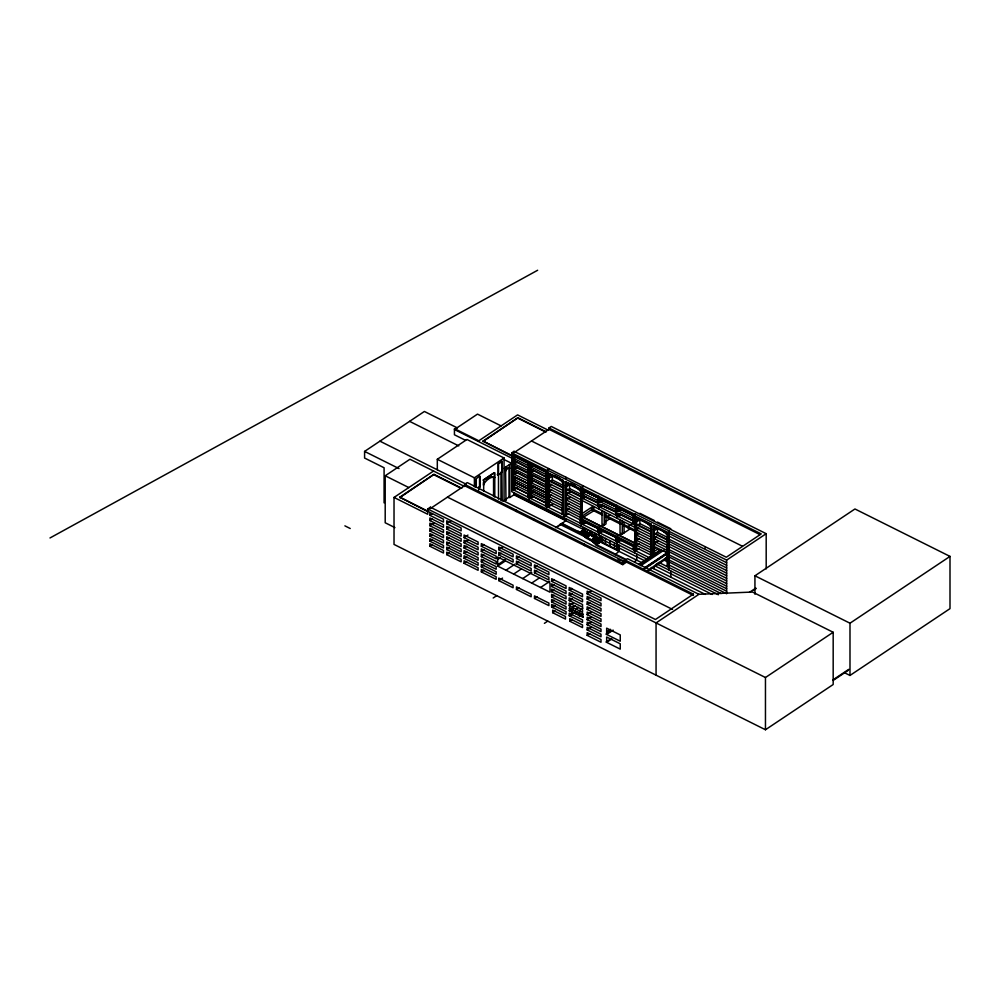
<?xml version="1.0" encoding="UTF-8"?>
<svg xmlns="http://www.w3.org/2000/svg" width="1000" height="1000" viewBox="0 0 1000 1000"><rect width="100%" height="100%" fill="white"/><g stroke="black" fill="none" stroke-linecap="round" stroke-linejoin="round"><path stroke-width="1.5" d="M583.3 529.175L590.462 534.888L595.438 537.362L600.4 541.875L583.6 529.738L599.95 542.025L596.462 544.513M592.125 531.788L592.125 535.712M596.538 534L596.538 538.362L592.537 541.188M582.625 517.025L634.85 543.263M384.087 502.863L384.087 467.762L364.588 458.038L364.588 451.413L424.387 411.463L457.438 427.95M394.925 527.612L385.2 522.762L385.2 475.775L409.95 459.25L464.55 486.488M437.312 469.8L437.312 459.288L466.962 439.475L504.062 457.987L504.062 501.375L505.975 500.1L505.575 467.013L505.975 470.825M621.512 564.012L621.512 562.675L627.513 558.675L698.913 594.3L752.525 592.038L833.175 632.275L833.175 684.513L765.462 729.75L394.025 544.425L394.025 497.438L433.55 471.025M511.337 455.7L483 441.1L517.938 417.75L546.275 431.887M427.6 511.538L399.787 497.188L433.975 474.35L461.788 488.237M483 441.55L517.938 417.75M399.787 497.65L433.975 474.35M394.025 497.438L427.713 514.25L427.713 508.988L430.387 507.212L655.438 619.5L693.375 594.15L626.525 560.8L622.775 563.3L622.775 564.637L464.575 485.7L430.387 508.537L430.387 507.212M464.575 485.7L464.575 484.363L467.25 482.587L623.737 561.188M474.4 486.812L474.4 477.8L504.062 457.987M647.7 559.462L511.737 491.613L511.737 452.863L514.025 451.325L726.3 557.238L761.237 533.9L548.975 427.987L548.975 429.312L514.025 452.663L514.025 451.325M548.975 427.987L551.263 426.45L766.188 533.688L766.188 568.913M501.8 461.188L501.8 472.463L498.088 474.938L498.088 463.663L501.8 461.188L502.212 501.112M476.262 487.188L476.262 478.738L479.55 476.05L479.55 487.325M498.5 499.1L498.5 463.875L502.212 461.4M512.825 456.025L513.438 455.613L512.825 489.575L512.825 453.4M513.987 455.887L514.7 456.037L514.525 458.787M513.438 489.162L513.987 455.562L513.987 458.512L528.65 465.825L528.825 463.088M429.888 515.325L429.888 512.375L443.462 519.15L443.462 522.1L429.888 515.325L432.463 513.612M494.387 472.65L483.263 480.087L494.387 472.65L494.387 477.413A13.85 7.4 -63.5 0 0 483.263 484.85L483.675 485.05M514.163 460.7L513.987 463.775L528.825 470.962L528.825 468.013L514.163 460.7L528.65 468.462M505.575 467.013L511.737 463.375L503.35 459.188M504.062 468.5L505.975 467.212M429.888 520.588L429.888 517.962L443.462 524.725L443.462 527.362L429.888 520.588L432.463 518.862M514.525 464.038L517.288 462.2M514.163 465.9L528.825 473.225L514.163 465.9L513.987 468.925L528.65 476.238L528.825 473.225M513.987 466.35L528.65 473.663M429.888 525.737L429.888 523.162L443.462 529.938L443.462 532.513L429.888 525.737L433.762 523.15M514.525 469.188L517.288 467.35M514.163 471.087L513.987 474.15L528.825 481.35L528.825 478.4L514.163 471.087L528.65 478.85M528.575 463.888L529.188 463.475L528.575 497.425L528.65 463.2M530.275 463.688L529.65 497.975L530.275 464.012L529.65 464.425M429.888 530.962L429.888 528.35L443.462 535.125L443.462 537.737L429.888 530.962L432.463 529.237M514.525 474.425L517.288 472.575M528.1 465.562L528.275 462.812M514.163 476.65L528.825 483.963L514.163 476.65L513.987 479.375L528.65 486.7L528.825 483.963M531 464.175L530.812 466.912L546.163 474.562L546.337 471.5L546.562 505.688L546.163 471.613M446.725 523.725L446.725 520.775L461.112 527.95L461.112 530.913L446.725 523.725L450.588 521.138M531.362 467.188L534.125 465.337M429.888 536.2L429.888 533.575L443.462 540.35L443.462 542.975L429.888 536.2L432.463 534.475M514.525 479.65L517.288 477.812M528.1 470.812L528.275 468.062M531 469.113L530.812 472.163L546.337 479.7L546.337 476.763L531 469.113L546.163 477.2M514.163 481.763L528.825 489.075L514.163 481.763L513.987 484.375L528.65 491.7L528.825 489.075M446.725 528.987L446.725 526.362L461.112 533.538L461.112 536.163L446.725 528.987L449.3 527.263M531.362 472.438L534.125 470.6M429.888 541.188L429.888 538.7L443.462 545.462L443.462 547.962L429.888 541.188L432.463 539.462M514.525 484.65L517.288 482.8M528.1 475.962L528.275 473.275M531 474.3L546.337 481.962L531 474.3L530.812 477.325L546.163 484.975L546.337 481.962M530.812 474.75L546.163 482.4M528.025 497.163L528.825 496.625L528.825 494.1L513.987 486.9L528.825 494.412M446.725 534.138L446.725 531.562L461.112 538.737L461.112 541.312L446.725 534.138L449.3 532.413M534.125 475.75L531.362 477.587L531.538 479.762M513.362 489.837L514.163 489.312L514.163 486.788M429.888 546.237L429.888 543.713L443.462 550.487L443.462 553.013L429.888 546.237L432.463 544.513M513.913 490.112L517.288 487.85M528.1 481.2L528.275 478.462M531 479.487L530.812 482.55L546.337 490.087L546.337 487.137L531 479.487L546.163 487.587M547.475 470.175L547.025 506.637L547.475 470.175L581.575 487.188L581.138 526.25M546.163 471.938L545.95 506.1L546.562 505.688M507.413 468.25A5.575 2.975 -63.5 0 1 509 467.863L509 497.125L505.163 499.688L505.975 500.1M446.725 539.362L446.725 536.75L461.112 543.925L461.112 546.55L446.725 539.362L449.3 537.638M534.125 480.975L531.362 482.825L531.538 485.312M509 497.125L509.812 497.537L513.9 494.8L513.9 492.762M528.1 486.425L528.275 484.012M547.475 506.337L548.188 472.95L563.275 480.475L562.65 514.438M531 485.05L546.337 492.7L531 485.05L530.812 487.775L546.163 495.438L546.337 492.7M530.812 485.487L546.163 493.15M547.562 506.912L548.725 506.763L549.263 475.5M446.725 544.6L446.725 541.975L461.112 549.163L461.112 551.775L446.725 544.6L449.3 542.875M534.125 486.213L531.362 488.05L531.538 490.438M528.1 491.425L528.275 489.113M531 490.163L546.337 497.812L531 490.163L530.812 492.775L546.163 500.438L546.337 497.812M548.725 478.475L552.35 476.05L562.537 481.138M530.812 490.588L546.163 498.25M464.087 537.65L464.087 535.025L478.088 542.013L478.088 544.637L464.087 537.65L467.938 535.075M548.725 481.1L549.525 480.575L563.525 487.562L562.737 488.088M446.725 549.587L446.725 547.1L461.112 554.275L461.112 556.775L446.725 549.587L449.3 547.863M534.125 491.2L531.362 493.05L531.538 495.45M555.725 476.712L559.763 478.113M550.462 481.225L552.35 479.963L552.35 476.05M527.487 496.887L528.275 494.15M545.538 505.9L546.337 505.363L546.337 502.837L530.812 495.3L546.163 503.275M548.725 483.675L548.987 480.925L563 487.912L562.737 490.662M545.925 486.938L546.337 484.85M530.2 498.237L531 497.713L531 495.188M464.087 542.8L464.087 540.225L478.088 547.212L478.088 549.788L464.087 542.8L467.938 540.225M548.725 486.25L551.562 484.363M446.725 554.637L446.725 552.112L461.112 559.3L461.112 561.825L446.725 554.637L449.3 552.913M530.737 498.512L534.125 496.25M548.725 488.875L548.987 486.075L563 493.062L562.737 495.863M580.588 523.387L581.213 489.425L565.262 481.675L565.262 515.225L563.1 514.138L563.275 480.475M545.925 492.5L546.337 490.087M464.087 548.025L464.087 545.413L478.088 552.4L478.088 555.013L464.087 548.025L466.65 546.312M548.725 491.488L551.562 489.588M562.112 514.163L563.263 482.488M548.725 494.1L548.987 491.312L563 498.3L562.737 501.087M545.925 497.612L546.337 495.312M564.812 515.513L565.975 515.375L566.512 484.1A16.513 10.2 56.3 0 1 571.3 484.162M464.087 553.263L464.087 550.65L478.088 557.638L478.088 560.25L464.087 553.263L466.662 551.538M548.725 496.712L551.562 494.812M565.975 487.088L569.612 484.663L580.388 490.037M548.725 499.212L548.987 496.538L563 503.525L562.737 506.2M545.925 502.638L546.337 500.312M481.337 546.263L481.337 543.625L496.163 551.025L496.163 553.65L481.337 546.263L483.913 544.538M565.975 489.712L566.775 489.175L581.6 496.575L580.8 497.113M464.087 558.263L464.087 555.763L478.088 562.75L478.088 565.25L464.087 558.263L466.662 556.538M548.725 501.712L551.562 499.812M569.612 484.663L569.612 488.575L566.775 490.475L566.775 489.175M545.125 505.688L546.337 505.363M565.975 492.287L566.25 489.538L581.062 496.925M548.725 504.237L548.987 501.538L563 508.525L562.737 511.225M481.337 551.413L481.337 548.837L496.163 556.225L496.163 558.8L481.337 551.413L483.913 549.688M565.975 494.862L570.112 492.1M464.087 563.312L464.087 560.788L478.088 567.775L478.088 570.3L464.087 563.312L466.662 561.587M548.1 507.175L552.612 504.162M565.975 497.475L566.25 494.688L580.8 502.262M581.213 489.425L565.262 481.675M481.337 556.638L481.337 554.025L496.163 561.413L496.163 564.038L481.337 556.638L483.913 554.925M565.975 500.1L570.112 497.337M582.762 489.988L582.238 493.288L582.762 489.988L596.862 497.013M580.175 523.175L581.325 491.5M565.975 502.713L566.25 499.913L580.8 507.488M581.575 492.45L635.025 519.113M498.762 549.7L498.762 547.075L513.112 554.225L513.112 556.85L498.762 549.7L502.537 547.175M582.788 493.562L585.837 491.538M481.337 561.862L481.337 559.25L496.163 566.65L496.163 569.263L481.337 561.862L483.913 560.15M565.975 505.325L568.825 503.425M583.337 493.837L583.875 493.488L582.762 492.938M582.238 495.925L582.762 495.562L582.238 498.55L582.238 495.588L598.212 502.938L589.2 498.45M565.975 507.825L566.25 505.15L580.8 512.712M581.575 497.7L633.475 524.113L633.475 521.15L617.95 513.413L617.95 516.375L618.488 513.387L633.45 520.837L632.913 523.837M580.8 499.688L566.25 492.113M498.762 554.95L498.762 552.325L513.112 559.487L513.112 562.112L498.762 554.95L501.287 553.275M582.788 498.825L585.837 496.788M481.337 566.862L481.337 564.362L496.163 571.763L496.163 574.263L481.337 566.862L483.913 565.15M565.975 510.325L568.825 508.425M581.575 500.275L634.575 527.238L635.025 513.862L669.112 530.875L668.675 567.337M565.975 512.85L566.25 510.15L580.8 517.712M564.175 514.675L563.725 517.562M497.663 559.55L500.188 557.863M580.8 504.875L566.25 497.3M481.337 571.912L481.337 569.388L496.163 576.788L496.163 579.312L481.337 571.912L483.913 570.2M565.363 515.788L568.575 513.638M497.663 564.788L505.225 559.725M580.8 510.1L566.25 502.537M497.663 566.087L497.663 556.975L550 583.088L550 592.2L497.663 566.087L505.412 560.913M555.562 527.65L565.887 520.75L565.887 518.7M556.838 527.475L561.962 523.375L579.913 532.337L586.538 537.675L590.462 534.888L590.462 530.962M600.45 498.8L599.913 502.113L600.45 498.8L614.938 506.037M582.238 490.337L598.212 497.688L598.212 500.65L597.688 501L597.663 497.738L583.325 490.588L583.325 493.212M599.913 499.487L616.25 507.013L615.712 507.375M582.125 513.587L592.95 506.362M580.8 515.212L566.25 507.65M516.462 558.525L516.462 555.9L531.138 563.225L531.138 565.85L516.462 558.525L518.975 556.85M602.5 515.138L591.65 509.725L591.65 508.475L594.1 506.838M600.45 501.763L603.525 500.363M582.125 516.087L594.1 508.088M599.913 504.738L616.25 512.275L615.712 512.625M598.212 502.938L597.688 506.25L597.663 503L583.325 495.838L582.762 498.188M635.025 526.938L634.575 545.275L581.138 518.6L593.725 510.838M505.938 570.225L515.025 564.15M580.8 520.237L566.25 512.675M600.45 504.387L599.913 507.362L599.913 504.412L616.25 511.938L601.763 504.712M516.462 563.775L516.462 561.15L531.138 568.475L531.138 571.1L516.462 563.775L518.975 562.1M600.45 507.013L603.525 505.613M582.762 520.7L582.238 524.2L582.762 520.7L595.638 527.112M498.762 580.612L498.762 578.088L513.075 585.225L513.075 587.75L498.762 580.612L502.537 578.088M582.788 524.475L585.837 522.45M513.663 574.075L521.45 568.875M583.85 529.575L579.913 532.337L583.6 529.963M580.188 532.562L583.875 530.175M584.65 529.85L579.913 533.013L561.962 524.05M580.462 532.863L584.15 530.4M580.737 533.088L584.425 530.538M618.488 507.8L617.95 511.112L618.488 507.8L634 515.55M581.013 533.312L584.7 530.85M599.913 499.162L616.25 506.688L615.712 510L615.688 506.737M581.287 533.45L584.975 530.988L581.287 533.538M585.25 531.075L585.5 528.488M581.575 533.75L585.25 531.287M610.1 514.812L607.65 516.45L607.65 517.7M581.85 533.888L585.525 531.512M582.125 534.113L585.812 531.65L582.125 534.2M582.4 534.425L586.087 531.962M582.675 534.562L586.362 532.188M582.95 534.788L586.638 532.413M534.487 567.525L534.487 564.9L548.888 572.087L548.888 574.712L534.487 567.525L537 565.837M583.225 535.013L586.912 532.625M618.488 510.763L621.562 509.35M583.5 535.225L587.188 532.762L583.5 535.312M587.463 532.837L587.712 529.587M583.775 535.538L587.463 532.987M584.05 535.675L587.737 533.3M584.325 535.9L588.013 533.438L584.575 535.812L578.275 531.225M605.025 521.962L609.987 518.638M584.6 536.125L588.288 533.663M616.25 511.938L615.712 515.25L615.688 511.987M584.875 536.337L588.562 533.962M493.188 598L496.7 595.65M585.15 536.65L588.837 534.1M603.112 524.525L598.787 527.413L598.787 535.05M522.675 578.575L531.763 572.5M585.425 536.788L589.113 534.412M585.712 537.013L589.388 534.55L585.95 536.938L584.575 535.812M589.663 534.6L589.913 530.688M585.988 537.238L589.663 534.862M602.013 510.45L602.013 523.975L604.237 525.087L606.013 523.913L606.013 513.675M586.263 537.537L589.95 535.075M534.487 572.775L534.487 570.15L548.888 577.337L548.888 579.963L534.487 572.775L537 571.1M618.513 516.65L621.562 514.612M600.45 529.513L599.913 533.025L600.45 529.513L605.712 532.15M582.238 521.05L598.212 528.4L598.212 531.562L597.688 531.912L597.663 528.438L583.325 521.287L582.762 523.85M516.462 589.438L516.462 586.912L531.138 594.237L531.138 596.763L516.462 589.438L518.975 587.762M600.45 532.675L603.525 531.275M591.5 540.237L595.188 537.525M591.7 540.35L595.388 537.888M595.6 538.15L591.5 540.837L586.538 538.362L579.913 532.2L596.712 544.513L591.75 539.825L585.95 536.938M592.325 540.913L596.013 538.538M592.737 541.287L596.425 538.825M592.987 541.213L596.425 538.913M592.95 541.562L596.638 539.1M593.15 541.75L596.838 539.288M634.575 527.238L635.025 513.862M531.7 583.075L539.487 577.875M593.362 541.938L597.05 539.388M593.562 542.038L597.25 539.575L593.812 541.875M593.775 542.312L597.463 539.85M593.987 542.5L597.663 540.037M594.4 542.875L598.088 540.325M594.6 542.987L598.288 540.6M594.812 543.175L598.5 540.712L595.05 543.088M595.013 543.362L598.7 540.975M595.225 543.55L599.288 540.875L599.288 535.375M635.725 516.638L651.2 524.35L635.725 516.638L635.55 550.288L634.575 550.325M595.425 543.737L599.113 541.362M632.913 518.575L633.45 515.6L619.038 508.413L619.038 511.037M595.638 543.925L599.325 541.462M599.325 541.55L595.887 543.763M595.85 544.113L599.525 541.737M596.05 544.3L599.738 541.925M596.263 544.487L599.95 542.025M595.438 533.45L595.438 537.362L591.5 540.163L596.462 544.675L600.4 542.05L600.4 535.925M635.55 550.288L636.263 550.438L636.525 519.35M631.6 524.113L627.925 526.562L627.925 527.812M636.263 522.15L639.888 519.725L649.05 524.3M621.175 533.538L616.85 536.425L616.85 544.062M540.575 587.5L549.663 581.425M551.625 581.325L551.625 578.7L566.025 585.887L566.025 588.513L551.625 581.325L554.188 579.612M620.037 519.45L620.037 532.975L622.275 534.087L630.262 528.75M636.263 524.788L636.888 524.362L651.287 531.55L650.662 531.962M639.888 519.725L639.888 523.65L636.888 525.65L636.888 524.362M617.95 538.875L618.488 538.513L617.95 542.025L617.95 538.875L633.475 546.613L633.475 549.775M599.913 529.875L616.25 537.4L616.25 540.562L615.712 540.913L615.688 537.438L601.013 530.112L601.013 532.95M636.263 527.362L636.438 524.663L650.837 531.85L650.662 534.538M551.625 586.475L551.625 583.9L566.025 591.087L566.025 593.663L551.625 586.475L554.188 584.763M636.263 529.938L639.025 528.088M534.487 598.438L534.487 595.913L548.888 603.1L548.888 605.625L534.487 598.438L537.013 596.75M618.488 541.675L621.562 540.275M636.263 532.55L636.438 529.812L650.837 537L650.662 539.738M551.625 591.712L551.625 589.087L566.025 596.275L566.025 598.888L551.625 591.712L554.188 589.987M636.263 535.163L639.025 533.325M650.662 557.625L650.925 526.538M653.15 556.025L653.325 525.413L668.225 532.85L668.05 566.512L669.112 567.038M636.263 537.775L636.438 535.05L650.837 542.225L650.662 544.963M653.863 554.175L654.125 528.125A17.225 10.637 56.3 0 1 657.325 528.263M551.625 596.938L551.625 594.325L566.025 601.512L566.025 604.125L551.625 596.938L554.188 595.225M636.263 540.388L639.025 538.55M653.863 530.938L657.487 528.513L666.8 533.162M636.263 542.888L636.438 540.275L650.837 547.463L650.662 550.075M569.225 590.112L569.225 587.475L582.525 594.113L582.525 596.75L569.225 590.112L571.788 588.387M653.863 533.562L654.475 533.15L667.788 539.788M551.625 601.938L551.625 599.438L566.025 606.625L566.025 609.125L551.625 601.938L554.188 600.212M636.263 545.388L639.025 543.55M569.75 590.375L572.325 588.65M654.475 534.438L657.487 532.425L657.487 528.513M636.263 547.913L636.438 545.275L650.837 552.463L650.662 555.1M653.863 536.138L654.038 533.438L667.337 540.087L667.163 542.775M551.625 606.987L551.625 604.462L566.025 611.65L566.025 614.175L551.625 606.987L554.188 605.262M569.225 595.262L569.225 592.688L582.525 599.325L582.525 601.9L569.225 595.262L571.788 593.538M636.263 550.438L638.862 548.713M653.863 538.713L656.625 536.875M569.75 595.525L572.325 593.8M552.688 607.513L555.262 605.8M668.675 569.925L669.112 530.875M653.863 541.325L654.038 538.6L667.337 545.237L667.163 547.962M668.225 532.85L653.15 525.538M622.775 564.637L626.525 562.125L626.525 560.8M668.05 566.512L667.163 565.862L667.438 534.775A17.225 10.637 56.3 0 0 664.225 531.7M669.112 533.5L726.65 562.725M569.225 600.487L569.225 597.875L582.525 604.513L582.525 607.125L569.225 600.487L571.788 598.775M653.863 543.938L657.913 541.237M569.75 600.75L572.325 599.038M552.688 612.7L552.688 610.1L565.487 616.487L565.487 619.087L552.688 612.7L555.212 611.013M669.112 536.125L726.65 565.35M653.863 546.562L654.038 543.825L667.337 550.462L667.337 553.075M634.575 561.625L636.737 560.188L636.737 554.05M569.225 605.712L569.225 603.1L582.525 609.738L582.525 612.35L569.225 605.712L573.088 603.125M587.163 593.812L587.163 591.175L601 598.088L601 600.712L587.163 593.812L591.025 591.237M653.863 549.175L656.275 547.562M544.4 623.337L547.725 621.112M669.112 541.375L726.65 570.6M569.225 610.712L583.05 617L569.225 610.712L569.75 607.863L572.25 609.1M653.863 551.675L657.487 549.25L660.812 550.913M572.55 607.375L575.125 605.65M638.737 564.412L660.812 549.663M669.112 543.962L726.65 573.188M587.163 599.062L587.163 596.438L601 603.337L601 605.962L587.163 599.062L589.738 597.35M639.15 564.612L659.938 550.737M641.338 563.3L660.812 550.288M573.525 609.1L569.75 611.625L569.75 610.363M641.75 563.5L646.95 560.037M650.837 557.438L656.038 553.962M572.962 610.087L581.95 613.95M669.112 546.538L726.65 575.763M575.875 609.038L578.45 607.312M640.763 565.688L664.137 550.062M569.225 615.763L569.225 613.237L582.525 619.875L582.525 622.413L569.225 615.763L573.088 613.175M569.75 616.038L572.337 614.312M573.488 613.488L576.013 611.812M587.163 604.212L587.163 601.638L601 608.538L601 611.112L587.163 604.212L589.738 602.5M579.2 610.7L583.075 608.112M644.975 567.525L667.05 552.775M644.087 568.6L667.463 552.975A7.075 4.375 56.3 0 0 666.975 552.362M669.112 551.763L726.65 580.988M645.387 568.35L667.463 553.6M587.163 609.438L587.163 606.825L601 613.725L601 616.35L587.163 609.438L589.738 607.725M569.75 621.213L569.75 618.625L582.525 624.987L582.525 627.587L569.75 621.213L572.275 619.525M655.362 564.963L659.262 562.35M579.312 616.4L583.088 613.875M647.987 570.375L667.05 557.15M649.287 570.138L667.463 557.987L667.463 552.975L654.038 546.438M582.525 617.35L583.05 614.5M669.112 556.987L726.65 586.213M587.163 614.675L587.163 612.062L601 618.962L601 621.575L587.163 614.675L591.025 612.1M669.112 561.987L726.65 591.213M587.163 619.675L587.163 617.175L601 624.075L601 626.575L587.163 619.675L591.025 617.1M587.163 624.725L587.163 622.2L601 629.1L601 631.625L587.163 624.725L591.025 622.15M587.163 629.9L587.163 627.312L601 634.212L601 636.8L587.163 629.9L591.025 627.325M587.163 635.35L587.163 632.625L601 639.525L601 642.25L587.163 635.35L589.738 633.625M606.663 631.925L610.55 629.312M606.025 634.138L611.225 630.662M606.663 634.45L606.663 628.15L620.25 634.925L620.25 641.225L606.663 634.45L613.15 630.112M668.675 564.812L726.65 593.737L726.65 560.1L766.188 533.688M606.025 642.038L611.225 638.562M606.663 642.35L606.663 637.038L620.25 643.812L620.25 649.125L606.663 642.35L611.85 638.875M698.913 594.3L656.062 622.925L656.062 675.163M754.938 594.225L754.938 575.788L854.95 508.975L950 556.4L950 608.638L849.987 675.45L844.388 672.663M749.438 592.35L755.875 588.05M753.438 590.363L755.987 588.663M765.462 729.75L765.462 677.513L833.175 632.275M849.987 675.45L849.987 623.212L950 556.4M833.175 679.75L848.763 669.338M833.175 680.425L848.225 670.375M50 537.962L537.65 270.25M621.875 560.588L625.962 561.1M548.975 429.312L759.837 534.538M548.575 430.363L517.575 414.9L478.038 441.3L478.038 440.387L454.438 428.612L454.438 434.775L465.613 440.363M517.938 418.212L544.925 431.675M501.112 425.9L477.5 414.113L454.438 429.525L511.737 458.113M531.5 440.988L742.362 546.2M639.888 513.325L654.287 520.513M657.487 522.112L670.8 528.75M511.737 452.863L547.025 470.475M581.138 487.488L634.575 514.15M668.675 531.163L726.65 560.1M512.825 454.712L547.025 471.788M570.212 483.325L573.925 485.175M754.938 575.788L849.987 623.212M512.825 455.375L547.025 472.438M512.825 455.7L547.025 472.775M548.013 473.075L563.1 480.6M617.95 508.162L633.475 515.9L633.475 518.85M483 441.1L512.675 455.913M531 466.8L531.538 464.438M552.35 479.963L563.812 485.688M569.612 488.575L581.737 494.625M582.762 495.238L586.625 497.163M619.775 513.7L632.712 520.15M639.888 523.65L651.675 529.525M657.487 532.425L668.138 537.737M668.675 539.05L726.65 567.975M514.163 463.65L514.7 461.3M531 472.05L531.538 469.7M618.488 516.013L619.038 513.663M548.987 483.5L563 490.487M636.438 527.238L650.837 534.425M654.038 536.013L667.337 542.663M514.163 468.8L514.7 466.5M531 477.2L531.538 474.9M591.65 508.475L602.325 513.787M604.987 515.125L621.175 523.2M623.875 524.55L634.625 529.913M509 467.863L509.812 468.263M605.075 516.413L620.988 524.35M623.763 525.737L634.388 531.038M548.987 488.688L563 495.688M636.438 532.425L650.837 539.612M654.038 541.213L667.337 547.85M668.675 549.438L726.65 578.375M409.575 421.35L458.762 445.9M514.163 474.038L514.7 471.688M531 482.438L531.538 480.087M548.987 493.925L563 500.913M636.438 537.663L650.837 544.85M514.163 476.975L528.825 484.288M668.675 554.675L726.65 583.6M514.163 479.263L514.7 477.25M531 487.663L531.538 485.65M667.05 557.775L667.463 557.987A7.025 4.338 56.3 0 1 666.975 558.125M548.987 499.038L563 506.025M636.438 542.775L650.837 549.963M514.163 482.075L528.825 489.387M668.675 559.788L726.65 588.713M582.612 516.95L634.95 543.062M665.475 558.25L668.138 559.587M497.275 474.538L498.5 475.15M514.163 484.263L514.7 482.35M531 492.663L531.538 490.75M664.137 560.112L668.138 562.112M626.25 542.388L634 546.263M548.987 504.062L563 511.05M620.35 539.763L633.45 546.3L633.45 549.138M636.438 547.8L650.837 554.987M490.938 476.987A13.85 7.4 -63.5 0 1 493.562 477.013L494.787 477.625M514.163 489.312L514.7 487.375M531 497.713L531.538 495.775M530.275 497.562L530.812 464.288M511.737 489.025L649.013 557.525M659.5 562.762L721.137 593.513M656.888 564.038L718.375 594.725M513.9 494.125L565.887 520.062M513.9 494.8L583.85 529.712L583.85 527.663M592.125 534.513L645.925 561.362M655.113 565.95L712.25 594.462M437.312 459.288L474.4 477.8M476.262 478.738L475.85 486.987M600.95 541.65L619.012 550.65M600.4 542.05L641.988 562.8M651.175 567.388L705.35 594.412M559.925 524.3L585.275 536.95M596.462 544.675L625.988 559.412M596.712 544.513L591.5 539.987L596.462 545.363L625.962 560.075M626.525 562.125L693.375 595.475L693.375 594.15M617.913 559.125L620.525 560.425M379.913 441.163L466.163 484.2M464.575 484.363L622.775 563.3M433.975 474.812L460.4 488M364.588 451.413L399.012 468.587M447.475 497.125L672.525 609.412M385.2 475.775L408.8 487.562M427.713 508.988L765.462 677.513M399.787 497.188L429 511.763M569.225 608.212L582.525 614.85M344.888 525.85L350.225 528.513M583.6 529.875L590.225 535.05M705.225 546.725L705.225 548.062M670.837 571.075L670.837 577.2M653.8 566.425L653.8 568.7M653.325 525.413L653.325 555.9M651.2 524.35L651.2 557.888M651.025 524.475L651.025 558.013M635.025 544.975L635.025 550.025M634.575 545.275L634.575 552.913M624.05 522.675L624.05 532.913M622.275 520.562L622.275 534.087M619.038 539.113L619.038 541.95M619.012 545.212L619.012 551.337L615.075 554.65M618.45 544.925L618.45 550.375M617.875 544.65L617.875 550.087M616.85 505.312L616.85 518.387M616.75 544.087L616.75 549.525M614.5 542.962L614.5 548.4M609.975 540.7L609.975 546.15M605.462 538.45L605.462 543.9M604.237 511.562L604.237 525.087M602.638 537.038L602.638 542.487M601.512 536.475L601.512 541.925M601.013 499.412L601.013 502.038M601.013 504.663L601.013 507.3M600.95 536.2L600.95 542.325M598.787 496.3L598.787 509.375M596.5 544.325L596.462 545.363M594.325 532.9L594.325 536.812M591.013 531.237L591.013 535.163M586.5 537.288L586.538 538.362M584.587 544.25L584.587 545.575M584.4 527.938L584.4 530.025M583.3 527.388L583.3 529.438M583.025 485.75L583.025 487.088M582.125 500.55L582.125 518.587M565.775 477.15L565.775 478.475M565.438 481.562L565.438 515.1M549.525 480.575L549.525 481.863M548.525 468.537L548.525 469.875M548.65 510.1L548.65 512.15M548.188 472.95L548.188 506.5M546.487 506.375L546.487 508.963M533.562 518.787L533.562 520.125M531.275 501.438L531.275 503.475M529.113 497.7L529.113 500.288M516.312 510.188L516.312 511.512M509.812 464.65L509.812 497.537M509.4 464.45L509.4 468.062A5.575 2.975 -63.5 0 0 505.575 470.625M500.975 472.05L500.975 500.5M494.787 472.863L494.787 497.088M493.562 477.013L493.562 496.475M483.675 480.288L483.675 491.037M479.963 476.25L479.963 487.525L478.738 486.912L478.738 489.913M483.263 483.188A13.85 7.4 -63.5 0 1 484.137 482M486.025 479.938A13.85 7.4 -63.5 0 1 489.988 477.287M505.45 470.025A5.575 2.975 -63.5 0 1 507.075 468.462M665.9 551.263A7.075 4.375 56.3 0 1 666.45 551.788M636.263 519.525A19.975 12.337 56.3 0 1 650.662 526.712M658.462 528.55A17.225 10.637 56.3 0 1 661.938 530.112M653.863 528.312A17.225 10.637 56.3 0 1 667.163 534.95M638.812 519.412A19.975 12.337 56.3 0 1 648.637 524.312M572.6 484.588A16.513 10.2 56.3 0 1 575.237 485.913M577.825 487.8A16.513 10.2 56.3 0 1 580.225 490.163M565.975 484.462A16.513 10.2 56.3 0 1 580.8 491.85M548.725 475.85A14.925 9.225 56.3 0 1 562.737 482.837M553.763 475.412A14.925 9.225 56.3 0 1 555 475.812M556.263 476.362A14.925 9.225 56.3 0 1 557.513 477.062M558.763 477.912A14.925 9.225 56.3 0 1 562.238 481.188M595.812 538.263L592.125 540.725L595.812 538.35M597.875 540.138L594.188 542.6L597.875 540.225M586.775 537.35L580.163 532.038L586.775 537.35"/></g></svg>
